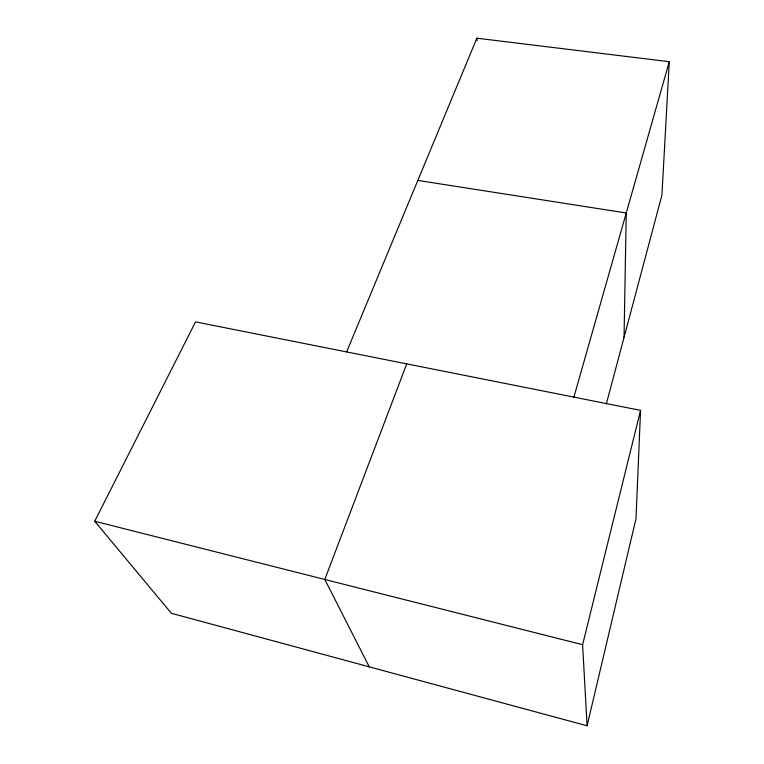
<?xml version="1.0" encoding="UTF-8"?>
<svg xmlns="http://www.w3.org/2000/svg" width="764" height="764" viewBox="0 0 764 764"><rect width="100%" height="100%" fill="white"/><g stroke="black" fill="none" stroke-linecap="round" stroke-linejoin="round"><path stroke-width="1.15" d="M624.045 337.373L626.251 212.994L417.822 180.409M640.557 410.373L636.001 518.66L587.086 725.8L171.394 613.291L94.717 521.249L195.536 321.883L640.557 410.373L582.617 644.711L587.086 725.8M346.617 351.927L476.87 38.2L669.283 61.703L661.93 195.087L606.339 403.908M573.888 397.108L669.283 61.703M406.725 363.874L324.805 579.465L369.26 666.848M94.717 521.249L582.617 644.711M476.87 38.2L477.156 40.568"/></g></svg>
